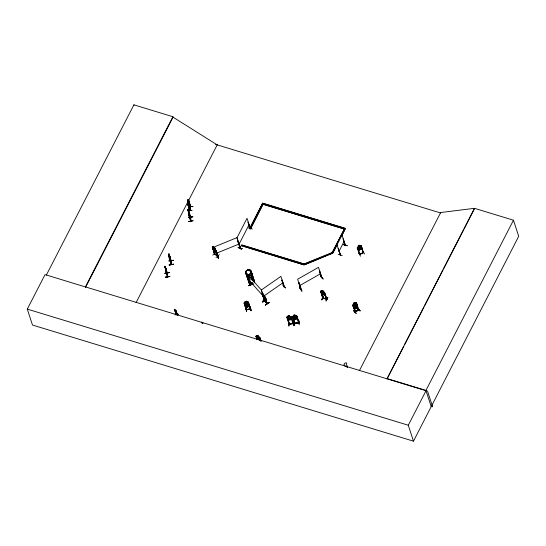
<?xml version="1.0" encoding="UTF-8"?>
<svg xmlns="http://www.w3.org/2000/svg" width="546" height="546" viewBox="0 0 546 546"><rect width="100%" height="100%" fill="white"/><g stroke="black" fill="none" stroke-linecap="round" stroke-linejoin="round"><path stroke-width="0.82" d="M165.151 267.219L165.151 266.858M177 313.213L176.849 313.759M187.599 202.737L187.592 203.419L187.831 199.829L190.656 206.838M189.578 210.23L187.626 203.556L189.885 209.985L189.605 210.312L190.65 206.34M189.81 209.753L189.68 210.094M190.493 206.245L190.534 206.681M190.643 206.258L188.486 199.686M166.974 272.939L167.247 273.225M167.233 273.157L164.878 266.366L166.544 272.181L166.394 271.028M265.636 299.379C266.223 298.99 263.308 297.802 263.042 296.082M340.103 254.784L340.445 254.9L338.199 248.485L340.24 254.873M342.014 235.067L345.379 245.345L345.14 245.018M168.891 260.981L173.369 260.387M188.363 217.492L192.827 216.701L188.356 217.281M192.827 216.858L188.322 217.363M247.686 274.242L247.297 274.174L247.625 274.024M249.461 270.714L249.201 270.304M249.235 270.222L249.659 270.243L249.508 270.652M249.659 270.243L249.304 270.877M177.163 313.459L177.416 314.148L176.679 313.111L177.259 313.377M176.467 313.697C176.706 314.264 176.938 312.96 176.986 313.588M187.879 199.836L187.517 201.092L188.24 204.218L188.602 204.218L188.848 201.788M263.902 297.672C264.714 301.924 265.786 299.563 264.141 297.338M265.09 299.986L264.837 299.652M283.9 286.616L284.077 286.281M283.859 286.616L284.166 286.377M284.282 286.582L283.77 286.466M217.335 255.774L214.285 253.494M214.325 253.754L217.322 255.862M214.755 253.822L212.21 246.785L213.199 247.263M170.946 260.613L171.178 260.879L170.987 260.565M171.11 264.005L171.335 264.325L171.335 263.964M190.636 216.98L190.472 217.41L190.445 216.98M188.472 211.227L188.609 210.858L190.697 217.622L188.452 210.34L189.182 212.476M190.493 217.472L190.69 220.611M188.623 214.278L190.868 221.014L188.643 214.066M167.001 272.932L167.581 276.856L167.062 273.232M167.745 276.767L167.192 272.87M353.194 306.572L353.289 305.507L356.142 303.583L356.838 304.115M358.504 309.289L355.016 311.971L355.31 311.486M354.975 311.991L355.398 311.589M355.385 311.718L353.364 305.473L352.941 305.596L353.364 305.473M356.893 305.787L357.009 304.784M353.433 307.248L354.101 307.746L356.961 305.828L357.077 304.791M354.9 311.759C355.269 313.336 360.087 308.681 358.347 309.65M187.449 209.998L191.864 210.531L187.449 209.978M169.076 254.552L169.021 254.921L168.707 254.074L171.082 261.179L168.987 253.883C169.649 254.682 170.741 260.599 169.861 259.698M188.534 211.009L188.486 211.377L188.172 210.531L190.718 217.54M361.711 248.642L358.292 246.772L357.282 247.659C356.531 254.115 366.639 245.222 358.681 250.321M361.739 248.676L361.889 247.672M217.786 256.934C219.11 256.907 217.165 256.142 217.95 257.057L218.291 256.9M237.79 241.571L238.22 241.53L237.79 241.571L239.974 248.082C240.888 247.795 239.046 248 240.165 247.556M171.041 260.838L171.253 264.578L169.315 257.794L169.178 258.162M171.26 261.077L169.144 254.402L169.007 254.77M171.348 264.271L171.028 261.015M171.424 264.503L169.178 257.61L168.707 254.074L168.769 255.323M190.909 220.966L190.731 217.267M164.994 266.4L167.335 273.389L164.831 266.373L167.738 276.822L165.499 269.881M301.18 289.175L300.839 289.394M301.303 289.291L299.16 282.794L298.812 282.992L300.914 289.503L301.29 289.332L300.955 289.476L297.625 279.231L318.495 267.356L321.819 277.6L321.471 277.805L321.71 277.238M321.43 277.832L319.321 271.321L319.751 271.226L319.321 271.321M321.778 277.382L321.423 277.655M321.853 277.614L319.676 271.116M265.909 301.61L263.281 298.635M244.478 304.347C243.721 302.368 245.993 304.177 248.075 302.689L248.833 303.392M244.485 304.388L244.717 303.487M249.051 304.081L248.853 304.961L245.447 305.74L244.697 305.071M257.2 336.261L256.681 336.336L257.159 337.803L258.012 338.656L259.234 339.073L259.684 338.677L258.251 335.926L256.941 335.476L257.227 336.343L256.006 336.152L257.343 339.168L260.415 340.226L260.585 339.544M359.521 254.293L360.06 254.456L357.876 247.973L357.521 248.164L357.876 247.973M357.343 247.666L359.623 254.675L363.506 252.573L361.179 245.536L359.821 246.007M363.52 252.539L359.684 254.654M291.605 319.553L291.851 318.693L291.653 319.574L288.206 320.004L287.449 319.287M293.1 318.577L293.857 319.301L297.304 318.871L297.502 318.031M321.307 293.257L322.044 294.157L325.15 295.133L325.307 294.478M187.954 200.505L187.674 201.003M187.612 202.743L188.343 199.85M188.486 200.143L190.615 206.914L190.363 206.654M187.783 203.569L187.544 203.897M188.575 205.856C190.063 205.938 188.759 197.01 188.083 200.682L187.831 199.897M189.175 201.74L188.629 205.917L188.234 205.473M189.605 209.705L190.568 206.477M190.711 206.531L189.783 210.319L187.558 203.385L189.796 210.251M192.827 206.695L188.459 206.272L192.793 206.545M240.301 247.816L240.288 247.427M240.076 247.748L240.52 247.734L238.274 241.325L240.158 248.068L240.417 247.522M248.109 222.515L248.137 222.147L250.164 228.931L250.15 228.248M250.205 228.883L250.225 228.481M250.293 228.378L250.02 228.801M250.348 228.61L247.017 218.311L236.984 237.824L240.356 248.082L236.964 237.66L214.558 246.792L217.84 257.057L218.263 256.879M299.74 287.879L301.774 291.114M301.931 291.018L299.727 287.749L301.979 291.018M360.606 256.21L358.463 252.921M264.585 300.976L264.557 300.593L267.233 303.678L264.981 296.737L262.633 294.041M264.633 300.826L264.844 301.071M267.212 303.631C260.462 295.802 267.697 305.501 266.939 303.18M250.614 284.671C252.388 285.053 245.147 286.8 250.819 284.753M264.298 300.082L264.162 299.515M264.298 299.897L264.175 299.488M218.557 258.702L217.035 255.269M238.083 247.666L242.24 248.71M238.165 247.495L242.26 248.696M240.179 248.034L240.247 247.475M355.357 306.32L356.122 304.859L355.617 306.333L356.681 306.675L355.412 306.688L354.647 308.08L355.118 306.675L354.02 306.279L355.364 306.217M249.113 270.4L249.106 270.864M218.236 256.627L217.868 256.825M239.858 247.945L240.336 247.891M240.213 247.693L239.892 247.829M246.26 309.548L246.683 309.602M246.246 309.821L250.648 308.797L250.184 308.818M188.404 211.944L188.452 210.34M288.868 322.174L288.848 326.023M294.519 321.464L294.485 325.334M192.827 206.641L188.418 206.135M190.52 217.212L190.711 221.034L188.643 214.619M343.291 244.547L347.372 245.782L343.25 244.615M340.411 254.9L336.998 244.82M345.345 245.311L345.284 245.058M248.28 227.825L252.354 229.04M403.767 346.3L387.046 378.828L474.467 208.319L513.465 220.202L518.7 236.302L413.472 441.168L32.48 325.047L27.3 309.111L45.045 274.597L85.381 286.937L85.531 287.401L173.055 117.185L172.905 116.721L133.906 104.832L46.383 275.048M85.381 286.937L172.905 116.721M136.111 302.559L217.397 144.472M239.059 244.198L249.092 224.686M250.628 228.678L263.104 204.095L250.628 228.678L249.775 228.242L262.681 203.139L345.461 228.365L341.721 235.961M249.843 228.44L262.681 203.139M241.496 245.666L241.858 244.949L304.122 263.93L332.132 252.518L332.917 252.757L304.183 264.127L303.822 264.837L241.496 245.666L303.822 264.837M241.557 245.864L241.858 244.949M303.753 264.639L304.122 263.93L304.484 264.796L332.425 253.187L304.484 264.796M344.355 229.067L332.193 252.716L344.731 228.324M332.917 252.757L345.461 228.365M332.985 252.955L337.162 244.826M339.073 251.194L344.089 241.441M326.344 299.065L324.433 292.745L326.849 299.372L322.788 298.157L320.625 291.155L321.028 290.977L324.624 292.376L326.918 299.242L322.857 298.007M322.836 298.164L320.823 291.646L323.239 298.273L322.782 297.775M321.007 291.018L321.922 291.318L321.635 290.458L322.966 290.861L324.413 293.584L323.949 294.014L321.833 292.799L321.362 291.339L321.942 291.277M323.239 298.273L321.191 291.755M324.126 291.926L323.164 291.7L322.966 290.861M323.553 296.157L321.655 299.829L323.717 296.109M323.102 298.055L322.87 297.782M323.177 298.266L322.788 297.945M325.15 295.133L322.038 294.137L321.376 293.229M326.679 299.133L323.252 297.98M327.812 297.365L325.942 301.133L327.853 297.468M359.418 370.618L440.704 212.53L474.467 208.319M404.545 344.785L423.996 306.961M424.774 305.446L443.059 269.895M443.837 268.379L463.288 230.555M464.066 229.04L474.181 209.371M431.217 406.654L425.948 390.417L513.465 220.202M413.472 441.168L408.299 425.232L426.044 390.718L85.736 286.998M264.462 300.921L262.039 293.461M250.566 284.623L248.662 278.167L250.996 284.828M289.319 323.73L289.448 324.147L288.977 323.778M289.018 323.942L293.393 323.375M298.566 322.666L295.058 323.45L293.025 316.898L292.629 317.083L293.025 316.898M299.003 322.672L298.635 322.57M256.327 336.008L259.903 337.442L261.097 341.154M256.866 339.134L256.156 336.616L257.296 339.134M256.941 335.476L258.231 335.967L258.504 336.711M257.221 339.257L256.518 336.745M259.398 337.019L258.449 336.759M260.408 340.356L259.698 337.844L261.022 341.277M260.415 340.226L259.698 337.844M352.716 305.112L356.395 302.689L355.057 303.283L354.804 302.409L353.59 303.228L353.924 304.047L352.716 305.112L353.876 308.674L354.368 308.661L353.89 308.606M240.226 247.754L238.773 242.861M247.713 274.283L247.427 274.365M361.206 245.57L357.296 247.679M353.876 304.047L353.371 304.682L353.849 306.149L354.661 306.367L355.794 305.603L356.197 304.566L355.726 303.105L355.03 303.248M347.099 366.612L347.154 366.202L347.201 366.762M289.039 324.031L293.407 323.471M289.435 323.805C294.704 322.338 295.004 324.194 289.093 324.194L286.766 317.178L287.216 316.816L286.814 317.185M292.97 323.539L290.943 317.158L291.346 317.103L290.943 317.158M294.628 323.075L295.099 323.403M298.628 322.966L296.594 316.448L296.997 316.4L299.126 322.904L294.663 323.478L292.417 316.475L296.26 315.704M345.222 245.256L343.134 238.895L345.318 245.475M174.829 310.79L174.891 310.722A1.515 0.45 43.8 0 1 174.522 309.596A1.515 0.45 43.8 0 1 176.092 310.667A1.515 0.45 43.8 0 1 176.454 311.793L177.163 314.776L176.058 314.018L174.829 310.79A1.515 0.45 43.8 0 1 174.461 309.664A1.515 0.45 43.8 0 1 176.03 310.729A1.515 0.45 43.8 0 1 176.392 311.855L176.454 311.793M175.184 314.646L176.331 313.424M175.211 314.667L176.433 313.418L178.132 314.598M175.307 314.687L176.46 313.479M176.788 313.472L175.594 314.851L176.979 313.622M176.979 313.732L176.754 313.029M177.825 314.046L177.006 314.905L177.266 315.411L178.092 314.551L177.825 314.046L177.136 314.994M283.824 286.725L284.275 286.623L280.91 276.365L261.397 289.96L263.465 296.335M355.412 311.889L353.276 305.371M358.708 309.671L356.572 303.153L356.238 303.378L358.36 309.882L356.238 303.378M213.165 247.297L212.913 246.512C213.001 247.304 213.65 245.038 214.264 250.457M215.998 251.761L213.541 249.911M213.24 247.318L212.804 247.188L213.281 248.648L214.981 250.402L214.824 248.71L214.216 248.055L215.383 249.119L217.574 255.965M214.36 253.781L212.394 247.242L214.783 253.863M214.592 253.931L212.681 247.461M215.104 249.495L215.499 249.611L215.104 249.495L217.069 255.617M212.763 255.112L215.923 252.095M215.991 257.569L219.294 254.675M248.102 306.094L248.744 305.664L248.266 304.204L247.338 303.74L245.98 304.054L245.461 304.845L245.939 306.306L246.744 306.402L246.963 307.227L248.403 306.852L248.096 306.053L249.461 305.46M249.065 305.869L249.515 305.501M246.785 302.068L246.56 301.201L245.113 301.535L245.372 302.361L244.014 302.969L246.369 309.964L244.062 302.928M340.363 255.057L340.206 254.607M249.051 270.345L249.542 270.202M201.877 322.256L202.887 323.082L201.877 322.256L202.136 323.041M292.417 316.475L292.84 316.134M262.865 294.458L263.213 294.663L262.919 293.823L264.005 295.57L263.67 294.724M264.639 296.178L265.001 296.758M264.892 297.017L267.11 303.774L264.025 295.536M262.687 302.129L266.298 299.529M268.946 302.313L265.363 305.03L269.117 302.566M248.901 278.426L248.539 278.255M248.792 285.79L251.208 283.995M262.892 293.502C262.312 293.625 263.848 294.328 263.732 295.905M281.75 280.371L282.173 280.235L281.75 280.371L283.872 286.868M266.277 298.805L262.612 301.372L266.216 298.669M285.531 287.974L282.889 284.957L285.49 287.844M264.162 295.85L282.985 282.739M265.022 297.727L263.343 295.918M354.327 308.667L357.5 306.19L357.159 306.756M355.187 308.135L355.439 308.92L356.654 308.101L356.374 307.289L356.872 306.647L356.395 305.187L355.589 304.968L354.45 305.733L354.047 306.77L354.525 308.231L355.214 308.087M353.665 303.262L354.804 302.498M357.678 307.937L360.183 310.886L357.671 307.93M354.961 311.698L358.449 309.841M323.136 278.972L320.679 275.819L323.116 278.965M299.699 285.606L320.563 273.73M358.244 245.898C361.466 244.663 357.261 245.393 358.524 246.717L357.691 247.181M361.029 246.232L361.452 246.144L361.029 246.232L363.131 252.737L363.418 252.15M359.937 254.156L363.001 252.464M362.428 250.71L364.619 253.992M246.922 304.811L247.993 303.815L247.331 304.961L248.546 305.658L247.079 305.221L246.116 306.21L246.737 305.105L245.482 304.388L246.997 304.873M284.097 286.52L282.077 280.139M288.199 316.7L287.551 317.049L288.022 318.516L288.964 319.048L290.329 318.878L290.861 318.161L290.383 316.694L289.564 316.53M246.539 311.623L245.864 307.889L246.608 311.746M264.776 300.198L263.315 296.034M355.118 312.073L352.764 305.091M246.669 309.875L244.615 303.344M244.431 302.532L248.362 301.938L250.607 309.002L250.491 308.579M216.141 250.389L215.759 250.546L216.196 250.505L218.236 256.934M239.523 246.103L241.325 249.461L239.51 245.966M216.625 253.167L239.032 244.035M288.848 322.065L289.025 325.88M294.499 321.355L294.731 325.307M360.005 310.981L357.432 307.944M250.607 309.002L246.362 309.944M320.673 291.175L321.034 291.052M363.22 252.709L363.076 252.518M256.374 336.002L255.958 336.124L256.934 339.011M289.4 324.133L287.373 317.601L286.978 317.786L287.373 317.601M294.738 323.273L299.119 322.768L294.669 323.239M299.031 322.932L296.819 315.888L296.246 315.69M293.379 323.662L291.161 316.591L287.189 316.796M249.099 305.897L245.161 306.449L246.737 306.361L246.963 307.227M246.574 301.242L245.113 301.535M248.369 301.979L246.819 301.986L247.591 302.122L248.061 303.583L247.543 304.375L246.191 304.688L245.263 304.224L244.785 302.757L245.427 302.334L245.168 301.549M248.15 302.539L248.546 302.45L248.171 302.668L250.293 309.05M248.805 304.907L245.447 305.74M246.683 309.541L250.123 308.756M251.024 310.742L250.286 306.879L251.01 310.606M165.022 266.748L165.595 267.69M165.465 270.099L166.08 271.355M166.366 270.434L166.748 273.314M166.53 271.266L166.312 270.406M166.394 272.413C164.51 261.118 167.062 274.433 166.189 272.017L166.783 272.051L166.899 273.293M165.861 269.144L166.694 272.502M164.926 273.43L169.376 272.584M164.94 273.485L169.362 272.44L164.912 273.28M165.397 277.15L169.881 276.419L165.458 277.45M165.39 277.122L169.888 276.453M188.384 210.503C187.954 212.735 189.981 217.233 189.012 212.476M188.234 211.787L188.22 210.524L188.534 212.565L188.322 211.684M189.182 212.442L189.558 216.598M188.527 213.425L188.691 214.093L188.493 212.551M193.025 220.734L188.561 221.505M169.676 255.985L169.997 257.193M169.021 256.108L169.847 258.442L169.553 256.019M169.069 256.961L168.973 254.04L168.939 255.487M169.908 259.739L170.093 260.142M173.362 260.244L168.891 260.824M173.526 264.182L169.103 265.069L173.526 264.168M173.56 264.291L169.089 264.892M295.263 315.834L295.004 315.008L293.536 315.233L293.85 316.032L293.202 316.346L293.673 317.806L294.615 318.345L295.98 318.175L296.512 317.458L296.034 315.991L295.215 315.82L294.963 315.035M299.256 320.877L299.201 324.747M293.509 325.32L293.605 321.587M359.916 254.088L359.991 254.32M177.675 314.325L178.235 314.721M251.058 310.708L250.348 306.975M212.251 246.826L214.947 248.607M294.744 323.471L292.417 316.434M323.703 296.205L321.881 299.897M166.946 273.287L165.854 269.103M293.352 321.498L293.55 325.45L293.441 321.608M338.172 254.32L342.24 255.548M431.251 406.381L432.623 406.797L427.491 390.991M440.649 212.517L440.492 212.933L215.561 144.376M263.554 203.583L345.522 228.569M263.192 204.3L344.369 229.04L262.38 204.047M249.775 228.242L250.566 228.481M241.926 245.154L303.378 263.882M321.614 290.499L322.945 290.902M320.761 291.769L321.123 291.885M324.372 292.874L324.733 292.984M326.87 299.228L326.351 299.044M386.943 378.535L425.948 390.417M27.3 309.111L408.299 425.232M256.088 336.745L256.443 336.868M259.63 337.967L259.992 338.09M257.364 339.127L260.435 340.185M296.246 315.738L296.819 315.929M291.168 316.632L290.608 316.373M326.447 299.263L324.433 292.745M173.055 117.185L217.185 144.874M264.68 301.194L262.169 293.373M176.535 313.424L177.935 314.38M177.225 314.708L176.119 313.95L174.891 310.722M356.122 303.631L356.804 304.149M213.329 247.577L214.305 248.314M213.807 249.044L214.776 249.781M214.36 253.726L217.492 256.115L215.213 249.392M357.964 249.761L358.722 250.307M201.508 322.481L202.17 323.007M287.496 319.233L288.227 319.929M263.233 294.424L263.752 294.99M249.474 280.664L263.213 296.137M356.402 307.316L356.654 308.101M356.961 305.828L354.101 307.746M214.919 248.621L215.349 249.153M299.16 282.794L298.812 282.992M212.933 248.86L213.52 249.938M347.154 366.202L347.638 367.13L346.99 366.277M166.182 271.969L166.441 272.406M165.588 267.649L165.383 267.247L165.772 270.154L165.336 267.253M332.132 252.518L332.494 253.385M345.215 366.393L344.574 364.926A1.515 0.833 -27.7 0 1 344.205 363.8A1.515 0.833 -27.7 0 1 346.144 362.906A1.515 0.833 -27.7 0 1 346.512 364.032L347.222 367.233M167.547 276.781L165.506 270.441M361.138 245.57L361.841 247.693M359.541 245.188L359.787 246.055L360.497 245.925L360.967 247.386L360.524 248.375L359.316 249.037L358.469 248.771L357.992 247.304L358.551 246.69L358.299 245.905M356.367 302.661L357.48 306.238M354.613 302.73L353.883 303.221M355.159 308.108L355.412 308.893M322.747 290.936L321.949 290.697M346.362 366.25L346.587 366.946M289.605 316.537L289.353 315.711L287.885 315.936L288.199 316.741M289.312 315.745L289.571 316.571M248.137 222.147L250.164 228.549M248.717 224.781L250.02 228.89M264.851 301.119L261.145 289.762L247.406 274.29L250.867 284.916M250.198 309.05L250.17 308.811M213.964 247.27L215.24 251.187M213.834 247.27L213.206 246.792M188.629 212.81L189.1 214.271L189.046 213.104M133.906 104.832L134.057 105.296M201.918 322.222L202.177 323.095M168.857 255.228L169.076 256.101M169.164 256.347L169.642 257.814L169.581 256.647M169.164 257.814L171.41 264.557L171.219 260.776M165.063 266.189L166.414 270.42M165.063 267.513L165.302 268.386M175.71 314.284L175.471 313.861L175.607 314.278M166.646 272.529L165.82 268.871M165.629 268.325L166.066 270.72L165.916 269.567M193.018 220.727L188.568 221.526M165.711 268.939L165.868 270.093L165.233 267.479M188.541 212.544L188.657 213.431M297.304 318.871L293.857 319.301M296.997 316.4L296.594 316.448M291.653 319.574L288.206 320.004M251.392 273.642A2.832 2.361 -18 0 1 250.559 277.805M248.43 277.928A2.832 2.361 -18 0 1 247.065 274.87M251.378 273.505A2.873 2.396 -18 0 1 250.539 277.73M248.375 277.853A2.873 2.396 -18 0 1 246.997 274.761M251.87 275.109A2.832 2.361 -18 0 1 251.037 279.272M249.597 279.518A2.832 2.361 -18 0 1 247.543 276.337M251.829 275.013A2.826 2.355 -18 0 1 251.003 279.17M249.57 279.416A2.826 2.355 -18 0 1 247.522 276.249M250.812 271.751A2.873 2.396 -18 0 1 251.563 274.563A2.873 2.396 -18 0 1 248.512 276.221M247.809 276.099A2.873 2.396 -18 0 1 246.43 273M251.296 273.341A2.832 2.361 -18 0 1 252.17 275.812A2.832 2.361 -18 0 1 249.754 277.709M249.024 277.75A2.832 2.361 -18 0 1 246.758 275.191M250.819 271.881A2.832 2.361 -18 0 1 251.692 274.351A2.832 2.361 -18 0 1 249.276 276.249M247.857 276.167A2.832 2.361 -18 0 1 246.499 273.109M251.351 273.416A2.873 2.396 -18 0 1 250.512 277.641M249.051 277.887A2.873 2.396 -18 0 1 246.969 274.665M250.778 271.655A2.873 2.396 -18 0 1 249.938 275.88A2.873 2.396 -18 0 1 246.178 273.532M250.723 271.587A2.832 2.361 -18 0 1 249.897 275.75A2.832 2.361 -18 0 1 246.185 273.437M253.016 278.651A2.832 2.361 -18 0 1 253.76 281.429M252.191 282.814A2.832 2.361 -18 0 1 249.174 282.466A2.832 2.361 -18 0 1 248.696 279.886M253.01 278.521A2.873 2.396 -18 0 1 253.767 281.333M252.17 282.746A2.873 2.396 -18 0 1 249.113 282.391A2.873 2.396 -18 0 1 248.628 279.77M253.46 280.03A2.826 2.355 -18 0 1 254.204 282.801M253.283 283.838A2.826 2.355 -18 0 1 250.184 284.186A2.826 2.355 -18 0 1 248.928 281.873M251.918 275.28A2.826 2.355 -18 0 1 251.092 279.429M248.962 279.552A2.826 2.355 -18 0 1 247.604 276.508M253.494 280.118A2.832 2.361 -18 0 1 254.456 282.282M253.317 283.934A2.832 2.361 -18 0 1 250.211 284.289A2.832 2.361 -18 0 1 248.956 281.968M252.409 276.672A2.873 2.396 -18 0 1 252.225 280.542M250.109 281.142A2.873 2.396 -18 0 1 248.027 277.921M252.921 278.358A2.832 2.361 -18 0 1 253.276 281.695M252.095 282.521A2.832 2.361 -18 0 1 249.078 282.173A2.832 2.361 -18 0 1 248.601 279.586M252.45 276.89A2.832 2.361 -18 0 1 252.266 280.705M249.488 281.176A2.832 2.361 -18 0 1 248.123 278.126M252.354 276.597A2.832 2.361 -18 0 1 252.17 280.412M250.082 281.006A2.832 2.361 -18 0 1 247.809 278.446M187.476 210.121L191.851 210.544L187.476 210.121M188.22 200.948L187.92 202.129L188.397 203.59L188.691 202.416L188.22 200.948M353.569 310.681L356.272 313.52L353.562 310.708M262.544 294.485L262.66 294.833L262.544 294.485M266.189 299.413L262.571 302.02L266.182 299.413M268.98 302.409L265.363 305.03L268.994 302.429M216.98 255.139L218.598 258.722L216.987 255.139M355.787 305.596L354.654 306.361L355.132 307.821L356.265 307.057L355.787 305.596M356.279 307.848L355.63 308.599L356.279 307.848M355.112 303.508L353.979 304.272L354.456 305.74L355.589 304.975L355.112 303.508M359.336 245.482L358.64 246.178L359.336 245.482M359.848 246.28L358.64 246.949L359.111 248.41L360.319 247.748L359.848 246.28M247.543 304.368L246.185 304.675L246.662 306.142L248.014 305.835L247.543 304.368M247.986 306.538L247.201 307.002L247.986 306.538M246.321 301.426L245.536 301.883L246.321 301.426M246.86 302.286L245.509 302.593L245.987 304.061L247.338 303.747L246.86 302.286M289.107 315.902L288.227 316.011L289.107 315.902M294.758 315.199L293.878 315.308L294.758 315.199M289.653 316.789L288.281 316.96L288.759 318.42L290.124 318.25L289.653 316.789M295.304 316.079L293.932 316.257L294.41 317.717L295.782 317.547L295.304 316.079M323.266 291.919L322.024 291.544L322.502 293.004L323.744 293.386L323.266 291.919M258.04 335.995L257.255 335.722L258.04 335.995M258.551 336.984L257.337 336.561L257.808 338.029L259.029 338.445L258.551 336.984M264.107 295.796L263.302 294.922L264.585 297.263L264.107 295.796M247.283 274.392A2.832 2.361 -18 0 0 251.235 271.642A2.832 2.361 -18 0 0 246.847 270.304A2.832 2.361 -18 0 0 247.283 274.392A2.832 2.361 -18 0 0 251.235 271.649A2.832 2.361 -18 0 0 246.847 270.311A2.832 2.361 -18 0 0 247.283 274.406M247.331 274.542A2.826 2.355 -18 0 0 251.276 271.792A2.826 2.355 -18 0 0 246.901 270.461A2.826 2.355 -18 0 0 247.331 274.542"/></g></svg>
